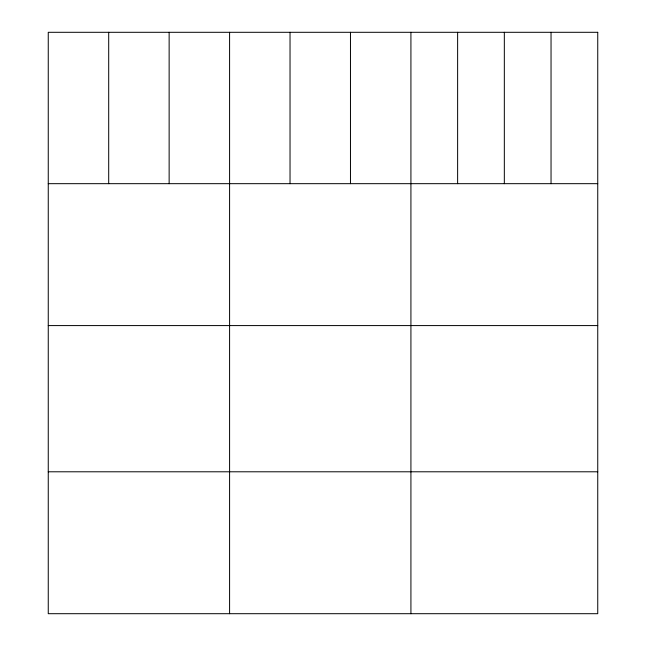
<?xml version="1.0" encoding="UTF-8"?>
<svg xmlns="http://www.w3.org/2000/svg" width="646" height="646" viewBox="0 0 646 646"><rect width="100%" height="100%" fill="white"/><g stroke="black" fill="none" stroke-linecap="round" stroke-linejoin="round"><path stroke-width="0.97" d="M48.256 183.674L597.744 183.674M48.256 325.584L597.744 325.584M48.256 471.79L597.744 471.79M551.038 32.3L551.038 183.674M504.332 32.3L504.332 183.674M457.626 32.3L457.626 183.674M410.921 32.3L410.921 613.7M350.471 32.3L350.471 183.674M290.03 32.3L290.03 183.674M229.588 32.3L229.588 613.7M169.139 32.3L169.139 183.674M108.698 32.3L108.698 183.674M597.744 32.3L48.256 32.3L48.256 613.7L597.744 613.7L597.744 32.3"/></g></svg>
